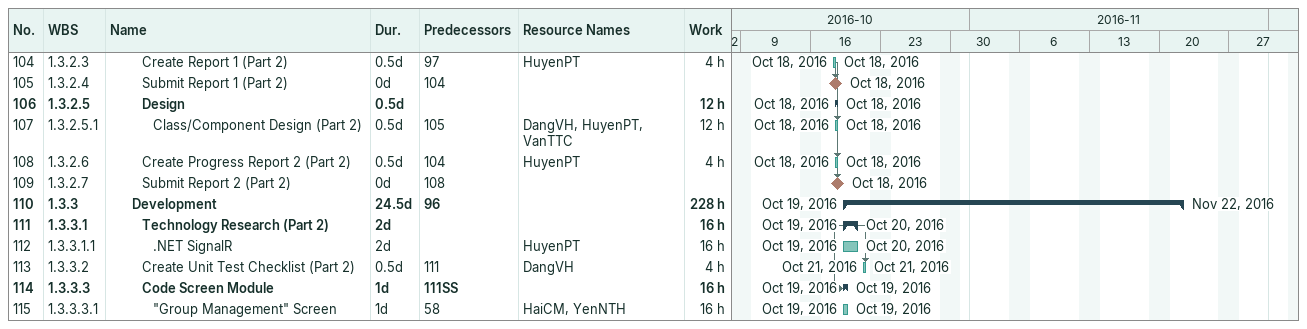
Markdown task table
| ID | WBS | Task | Duration | Start | Finish | Predecessors | Resources | Work (h) |
|---|---|---|---|---|---|---|---|---|
| 104 | 1.3.2.3 | Create Report 1 (Part 2) | 0.5d | 2016-10-18 | 2016-10-18 | 97 | HuyenPT | 4 |
| 105 | 1.3.2.4 | Submit Report 1 (Part 2) | 0d | 2016-10-18 | 2016-10-18 | 104 |  |  |
| 106 | 1.3.2.5 | **Design** | 0.5d | 2016-10-18 | 2016-10-18 |  |  | 12 |
| 107 | 1.3.2.5.1 | Class/Component Design (Part 2) | 0.5d | 2016-10-18 | 2016-10-18 | 105 | DangVH, HuyenPT, VanTTC | 12 |
| 108 | 1.3.2.6 | Create Progress Report 2 (Part 2) | 0.5d | 2016-10-18 | 2016-10-18 | 104 | HuyenPT | 4 |
| 109 | 1.3.2.7 | Submit Report 2 (Part 2) | 0d | 2016-10-18 | 2016-10-18 | 108 |  |  |
| 110 | 1.3.3 | **Development** | 24.5d | 2016-10-19 | 2016-11-22 | 96 |  | 228 |
| 111 | 1.3.3.1 | **Technology Research (Part 2)** | 2d | 2016-10-19 | 2016-10-20 |  |  | 16 |
| 112 | 1.3.3.1.1 | .NET SignalR | 2d | 2016-10-19 | 2016-10-20 |  | HuyenPT | 16 |
| 113 | 1.3.3.2 | Create Unit Test Checklist (Part 2) | 0.5d | 2016-10-21 | 2016-10-21 | 111 | DangVH | 4 |
| 114 | 1.3.3.3 | **Code Screen Module** | 1d | 2016-10-19 | 2016-10-19 | 111SS |  | 16 |
| 115 | 1.3.3.3.1 | "Group Management" Screen | 1d | 2016-10-19 | 2016-10-19 | 58 | HaiCM, YenNTH | 16 |
